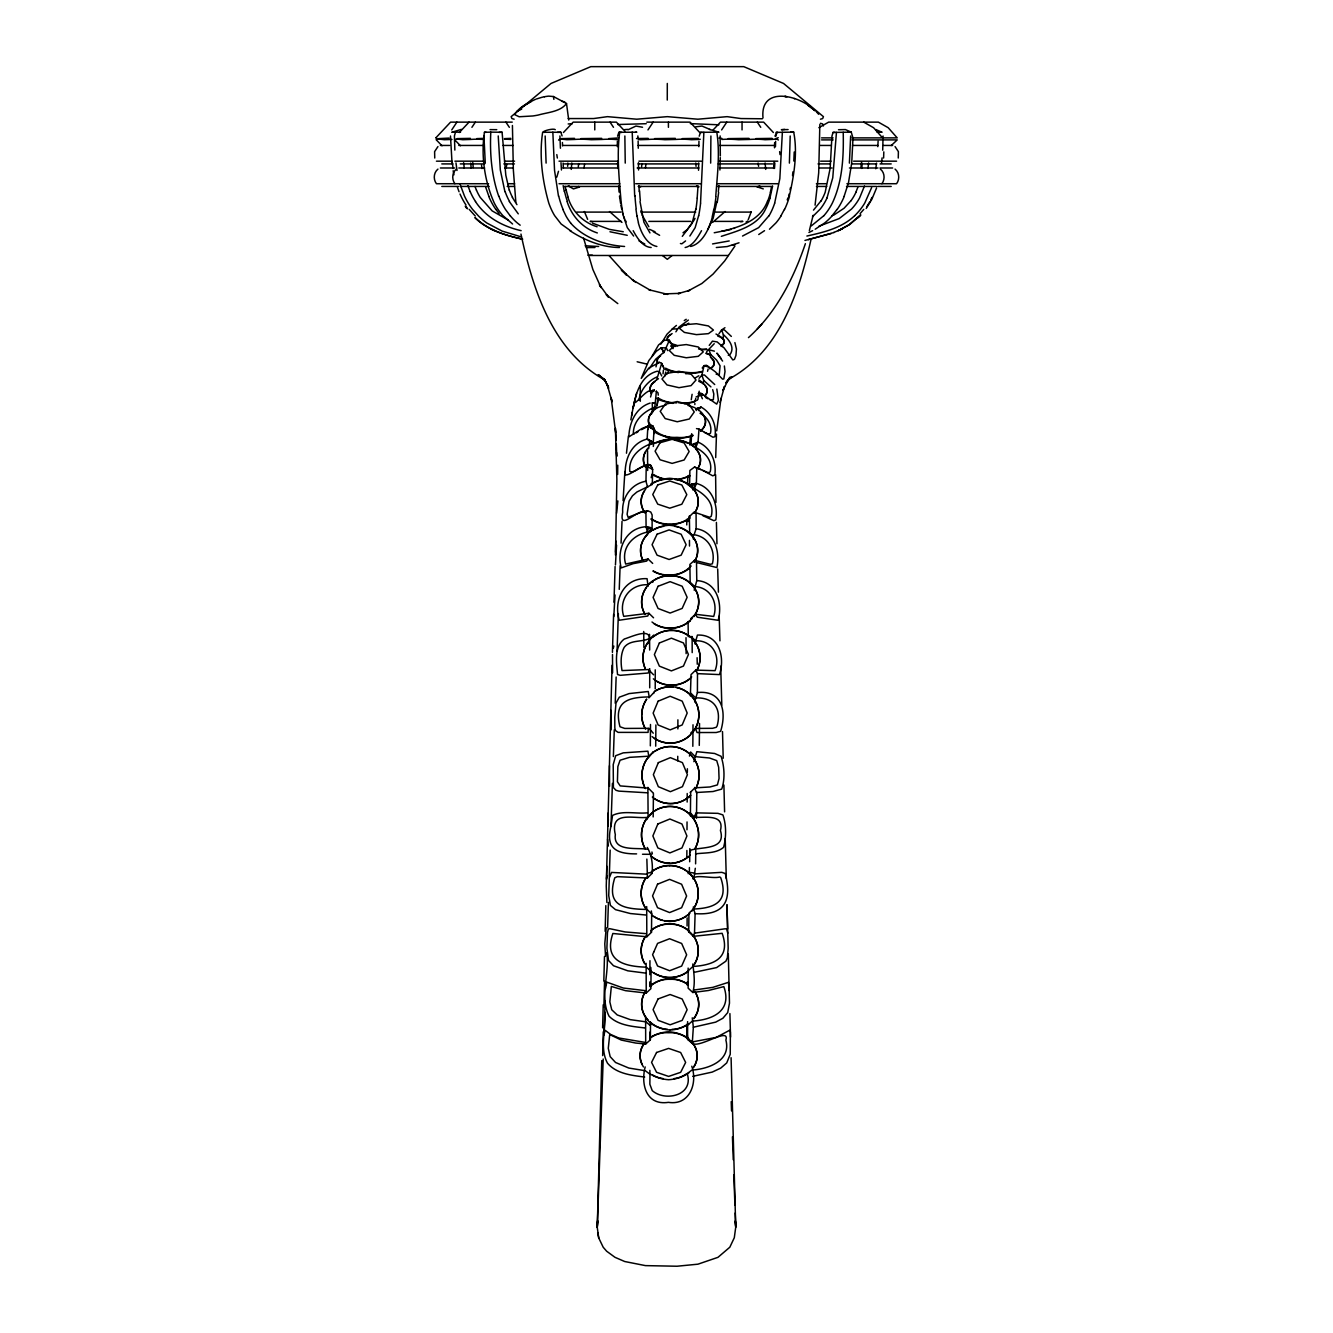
<?xml version="1.0" encoding="UTF-8"?>
<svg xmlns="http://www.w3.org/2000/svg" width="1333" height="1333" viewBox="0 0 1333 1333"><rect width="100%" height="100%" fill="white"/><g stroke="black" fill="none" stroke-linecap="round" stroke-linejoin="round"><path stroke-width="1.5" d="M689.228 516.771L694.01 512.122L709.673 517.287L711.255 516.254C715.238 500.458 701.425 492.077 689.544 485.879L689.877 470.482L694.526 467.067L707.356 472.332L709.439 472.632L710.306 471.382C713.038 459.069 703.008 450.921 693.26 446.105L693.26 444.106L698.042 442.139C710.939 447.471 716.604 461.701 714.855 474.865L712.772 475.848L702.674 470.282M696.492 428.609L699.009 429.076L698.042 442.139L695.476 444.139L695.609 447.771L690.977 444.672L691.694 433.692M667.266 100.058L667.3 83.446M690.377 695.893L691.044 674.631L695.693 670.116L715.055 670.666C720.87 655.753 712.222 640.157 695.543 640.756L690.894 636.391M695.693 670.116L697.492 673.632L697.409 692.527L694.66 702.008M652.104 530.367L652.137 514.971L650.787 512.055L647.505 510.706L642.623 511.739L628.11 517.304L627.11 514.271L629.093 501.175L632.459 495.793L636.941 491.977L652.304 484.462L652.637 469.416L650.821 465.584C641.69 462.868 630.692 476.214 625.227 474.815C624.494 459.802 631.142 442.823 647.288 439.057L649.788 441.423L648.671 448.588M647.671 487.411L645.972 481.213L646.238 466L652.637 469.416L650.871 465.467C643.556 462.551 635.025 474.131 629.776 471.415C628.376 457.419 639.59 447.405 651.854 443.489L651.87 441.39L647.288 439.057L653.737 442.806L653.303 446.455M686.728 1036.941L686.828 1024.311M624.86 135.999L625.244 163.109M686.678 1038.04L686.978 1029.909L687.595 1039.373L692.26 1043.422C699.692 1048.471 730.067 1026.46 725.885 1040.073C731.334 1060.785 708.323 1069.049 691.894 1070.082L687.228 1073.615C694.093 1095.576 665.2 1102.008 652.237 1090.627L649.854 1084.246L649.971 1074.231L645.305 1070.732L628.809 1068.05L615.546 1062.484L610.164 1056.636L608.281 1048.338L609.714 1034.541L621.295 1040.073L635.558 1043.023L645.689 1044.006L650.337 1039.89L650.487 1025.66L645.839 1021.828L630.226 1019.628L617.196 1014.93L611.747 1009.781L609.831 1001.866L611.347 986.437L625.56 990.686L646.238 993.035L646.138 963.309M646.238 993.035L650.887 988.686L651.071 971.34L646.422 967.191C624.044 966.408 603.416 961.176 612.863 933.483L646.822 936.782L646.688 906.59M646.855 859.085L647.455 877.98L617.329 876.664L614.763 877.814C606.182 905.557 622.811 909.073 647.022 909.456L651.687 913.838L651.487 932.267L646.822 936.782M646.788 819.562L648.121 817.279L647.871 787.336M645.189 1066.917C640.606 1084.612 646.288 1105.74 668.433 1102.341C689.628 1105.724 697.792 1083.429 691.777 1066.233M645.689 1044.006L645.622 1016.962M687.611 1021.645L687.595 1039.373L693.16 1041.773L716.271 1037.391L729.651 1030.259L730.367 1032.009L730.251 1054.236L726.718 1062.934L720.67 1068.15L712.239 1072.082L692.727 1076.348M688.145 968.091L688.145 988.17L692.793 992.485L708.406 990.502L723.836 986.62C732.384 1011.064 712.688 1019.828 692.41 1021.095L687.761 1024.977M688.328 970.624L692.977 966.458C713.638 965.209 731.017 958.227 722.153 933.317L693.393 936.333L688.728 931.817L688.928 913.172L693.577 908.773L693.36 906.873M692.26 1017.829L693.343 1027.226L692.26 1043.422M692.793 992.485C695.426 983.387 693.926 973.34 692.81 963.976M693.177 935.116L693.393 936.333L694.51 933.167L695.11 913.655L693.577 908.773M720.32 155.944L720.137 135.933M606.882 902.458L606.265 886.095L612.047 665.284M647.072 877.081L647.455 877.98L652.104 873.365C652.937 864.301 651.82 855.203 647.271 847.438M698.875 146.68L698.959 141.281M607.965 826.343L608.181 813.013M698.542 170.274L698.675 162.976M710.672 163.109L710.906 135.999M715.688 457.586L716.487 434.058M731.084 1057.702L735.733 1227.21L734.3 1237.74L729.817 1247.221L717.97 1257.336L697.942 1264.184L677.031 1266.233L645.439 1265.617L624.71 1261.518L614.996 1257.319L606.648 1251.22L603.199 1247.238L598.734 1237.957L597.267 1227.476L601.75 1060.585M720.287 157.644L719.92 169.991M615.513 552.212L616.879 479.38L615.413 428.326L616.129 440.073M597.617 1222.128L597.267 1227.11M602.616 1027.81L603.216 1004.799M603.832 980.988L604.482 956.461M616.612 513.255L617.862 500.925M605.149 931.317L605.832 905.624M606.532 879.497L606.882 866.3M615.446 555.061L615.813 540.931M545.164 135.999L546.097 163.109M687.528 484.562L687.811 476.248M774.49 147.813L774.64 142.681M612.43 652.354L613.597 614.463M615.096 566.492L613.98 602.183M775.456 146.68L775.623 141.281M606.765 952.778C609.814 973.24 599.283 997.101 609.131 1016.296C618.495 1025.577 632.825 1026.477 645.189 1027.993M607.598 927.835L608.431 902.358M694.526 467.067L696.792 467.966L696.376 483.429L694.176 489.394L692.61 489.794M604.799 1012.147C606.332 1028.826 599.134 1047.721 607.515 1063.217C616.529 1073.815 631.759 1075.398 644.689 1077.047M609.298 876.414L610.164 850.104M605.182 1000.666L603.949 1035.041L605.165 1030.309L610.581 1034.425L618.662 1037.957L645.039 1042.373M636.591 853.886C617.146 853.97 605.249 848.954 610.964 826.393L612.43 783.371M603.216 1059.002L597.267 1227.41M613.363 756.544L614.296 729.801M615.229 703.241L616.146 677.014M617.046 651.22L618.379 613.613M794.218 151.995L793.818 161.026M609.464 765.709L609.564 786.32M619.245 589.353L620.128 565.842M597.617 1222.078L597.667 1220.711L597.317 1226.027M610.931 710.289L611.047 729.901M612.497 654.453L612.597 672.782M621.061 543.148L622.028 521.303M671.615 347.13L671.732 344.447L669.416 340.232L664.55 340.182L658.552 344.964L652.237 355.928M687.161 984.987L687.378 981.871L687.745 983.787M693.827 818.162L696.043 812.863L717.954 813.347L722.919 814.913C726.335 824.877 726.368 837.157 723.586 847.338C715.971 853.786 704.874 852.57 695.509 853.87M483.929 135.999L485.279 163.109M724.369 365.992L725.019 371.557L723.819 378.905L722.636 379.205L715.321 371.807L706.44 365.259L704.057 365.625L701.874 375.14L699.109 378.322M789.303 196.234C793.985 175.506 797.767 152.962 793.702 132.134L782.371 132.284L779.838 178.605L774.673 203.083M696.226 410.564L696.326 408.648L701.258 407.182C711.522 412.963 716.854 425.26 714.938 436.724L712.938 437.224L699.009 429.076M698.492 410.547L698.575 408.698L701.258 407.182L695.793 409.031M877.814 146.663L878.097 141.231M882.713 150.212L883.063 135.999M450.487 135.999L452.037 163.109M698.009 186.037L697.176 197.967M623.061 500.675L624.894 471.482M773.64 168.425L774.023 161.543M649.854 984.854L650.137 981.721L650.621 985.604M789.386 163.109L790.202 135.999M723.186 338.432L723.402 334.75L721.586 329.967L724.952 327.701M617.762 465.234L617.646 474.448M774.506 168.458L774.856 162.976M567.641 166.308L567.841 163.059M654.32 433.558L654.57 430.059L652.837 425.943L650.671 424.994L642.039 428.46L628.843 436.907C629.193 422.878 635.758 407.631 650.154 403.066M763.009 118.02C759.777 84.929 800.2 95.709 813.83 109.823L810.814 106.94M610.964 826.393L612.547 815.429C622.828 810.297 635.958 813.996 647.338 812.847M605.515 988.553L606.798 982.121L623.261 988.02L645.572 990.669M571.79 163.009L571.257 169.408M641.606 166.825L641.873 163.592M716.704 430.859L721.003 398.3M694.843 404.566L694.876 403.466M689.661 444.922L690.344 437.741M849.388 163.109L850.654 135.999M718.937 185.62L718.32 191.652M860.951 167.558L861.418 162.559M544.497 96.742L545.497 96.559A16.796 4.516 -16.9 0 1 548.713 96.143L553.428 96.526L566.508 103.507C560.46 111.822 547.53 112.339 538.049 115.088A24.461 5.115 -12.5 0 1 532.833 115.971L519.154 116.754L514.571 114.588C518.687 107.473 527.751 102.974 535.333 99.408M633.941 434.158L633.342 433.558C633.242 420.578 643.772 411.614 654.836 407.115L656.403 391.052M663.034 373.857L663.384 370.174M861.735 168.425L862.251 163.259M881.53 163.109L882.079 157.911M626.46 453.22L628.426 435.974M598.734 1237.957L597.651 1232.725M692.777 878.797C695.126 873.915 713.205 879.097 719.737 876.981L720.736 877.714C728.768 901.275 715.554 908.073 694.126 909.006M700.541 203.083L703.874 132.284L718.687 132.167L709.473 129.384M695.309 868.283L693.993 877.714L689.344 873.065L689.394 867.533M608.015 822.844L608.381 819.578M715.754 196.234C717.321 175.023 720.12 153.128 716.787 132.134M689.544 485.879L696.376 483.429L694.143 484.029L694.176 489.394L689.544 485.879L691.977 483.929L696.376 483.429C712.538 487.561 718.104 505.024 715.838 519.92L713.905 520.686L702.874 515.704M792.518 175.573L792.935 171.84M606.548 878.497L606.882 875.614M688.211 873.698L688.511 872.099L689.344 873.065M867.966 168.458L868.616 162.976M578.289 166.825L578.705 163.592M645.455 167.741L645.872 164.459M657.952 397.667L656.969 405.915L658.169 399.8M651.287 393.852L651.687 390.869L654.153 390.102M656.702 379.705L661.635 363.559L663.667 367.558L661.635 363.559M647.471 533.817L648.305 527.651L646.088 526.718C625.344 527.968 616.513 549.696 621.178 567.908L633.242 563.642L646.705 561.076L648.038 558.994L652.687 563.409M875.764 168.774L876.547 163.126M654.17 432.992L654.57 430.092L652.837 425.943L648.088 426.193L654.57 430.092L648.088 426.193M509.223 190.152L505.807 175.19L502.091 132.267L490.794 132.134C489.711 153.562 491.594 175.839 498.725 196.234M703.174 384.087L703.724 380.438L701.874 375.14L704.457 374.99L714.721 384.537M616.562 545.114L615.446 564.909M649.188 427.36L649.788 423.394M844.156 196.234L848.471 182.804L851.72 162.943L852.987 138.082L851.254 132.134L836.457 132.384L832.758 177.789L826.977 197.967M883.612 158.027L883.812 151.862M898.259 158.027L898.392 151.629L895.06 146.58M648.038 558.994L625.677 564.076C620.428 546.963 634.191 533.6 650.187 531.584L650.371 527.601L646.088 526.718L645.922 512.089L647.505 510.706M815.08 205.182L818.695 172.873L819.845 124.402M694.21 590.236L696.776 580.605L696.509 562.509L694.526 560.293L689.877 564.459L690.161 582.404L694.81 586.52C710.256 587.503 718.404 602.316 713.688 616.446L695.359 614.28L690.711 618.679M695.843 209.031L692.027 223.411L682.296 236.341M691.394 434.825L690.694 437.891M652.72 582.404L652.97 580.838L648.338 584.754C630.376 583.671 618.262 599.55 623.727 616.363L648.904 613.247L653.553 617.796M654.836 407.115L656.602 407.898L652.537 409.298L651.454 414.196M693.876 761.66L696.842 751.679L714.621 753.478L721.086 756.294C724.386 766.442 725.219 778.972 721.736 789.103L713.038 791.519L696.309 792.518L694.61 787.436M648.071 586.287L647.072 578.689C623.661 577.456 613.363 600.117 619.212 620.228L647.788 616.029L648.904 613.247M716.937 201.55L713.188 218.179L707.69 229.743M772.607 186.037L769.957 197.967M693.876 512.905L696.093 513.672L696.143 528.701L694.11 534.716L692.494 535.016L689.661 532.7L689.361 515.954M583.987 167.741L584.57 164.459M631.609 415.829C634.725 399.084 637.857 376.439 657.202 371.207L659.718 372.04L661.701 375.973M714.221 343.714L706.94 351.279L706.173 353.562L711.505 355.311L716.554 360.043L720.087 365.809L719.253 374.723L716.154 374.206M630.842 419.862L632.275 412.197M634.458 401.733C633.991 406.932 646.438 388.403 651.687 390.869M651.804 475.098L651.204 477.681M771.54 186.787L770.357 192.252M506.157 167.741L506.823 164.459M694.91 643.922L697.426 635.075C719.32 634.108 725.219 657.202 719.487 674.598L697.492 673.632M713.788 209.398L712.372 216.063M615.013 594.951L613.813 616.546M689.444 756.061L690.611 751.979L695.259 756.661L709.489 757.994L716.737 760.626L718.67 767.275L719.054 778.489L717.404 784.92L710.006 786.97L694.86 787.87L690.194 792.452M648.238 643.439C654.67 625.544 632.075 636.707 624.311 639.007C613.763 646.838 616.596 663.151 617.529 674.498L620.212 675.331L648.271 672.998L649.254 669.516L622.028 670.582C620.661 663.184 620.511 654.27 624.161 647.421C631.475 637.774 646.538 644.106 653.737 635.091L653.47 636.374M698.625 215.679L695.159 227.643L689.861 236.041M689.161 475.231L688.694 476.981L688.461 475.631M813.13 215.329L809.364 230.559M688.728 519.503L687.928 521.586L687.661 520.087M664.817 375.956L665.717 372.057M722.086 346.647L722.536 344.73M720.053 402.466L724.486 386.437L722.953 390.469L728.351 379.588L725.769 382.938L731.7 376.789L728.734 379.205C780.005 351.462 799.084 292.244 811.13 238.924M790.036 189.653L790.502 187.636M636.524 393.385L633.075 408.115L633.875 404.715M655.986 366.858L656.869 363.109L659.385 362.326L661.735 363.243M694.243 561.476L694.526 560.293L710.372 564.292L712.372 563.792C715.871 550.512 708.256 536.699 694.11 534.716M647.838 429.693L648.621 426.493M695.06 401.216L695.776 398.317M707.556 371.29L708.106 369.041M775.873 136.183L776.839 132.384L782.371 132.284M613.297 648.155L613.846 646.088M653.67 391.569L654.253 389.919M653.603 693.46L653.853 692.543L648.954 697.842M460.551 132.15L455.503 132.134L454.42 135.916L454.853 150.096M556.811 177.122L558.494 171.291M834.941 132.367L833.042 132.417L831.959 136.099L830.142 168.425L825.194 192.252A46.838 37.241 -88.2 0 1 820.945 201.116M774.94 136.099L776.839 132.384M635.708 132.267L636.841 132.2L619.695 132.284C616.579 155.528 619.245 179.638 621.228 203.083M672.982 348.663L674.031 345.314M864.467 186.037L859.585 197.967A52.52 51.054 -88.8 0 1 851.537 209.048L839.19 218.579L818.895 226.227M699.208 136.183L700.442 132.384L703.874 132.284M871.632 187.586L864.75 203.083A60.518 59.235 -89.9 0 1 854.686 215.696M617.562 136.183L618.862 132.384L621.761 132.4M710.456 223.028C707.24 232.492 700.675 244.056 690.644 246.472M805.382 243.672C793.618 278.514 776.139 312.738 748.446 337.616M876.614 187.87L871.799 199.4L866.233 208.431M858.019 186.787L855.886 192.252M647.971 758.127L653.42 751.645L652.887 752.845M751.212 211.847L748.18 219.812M490.794 132.134L484.446 132.284C480.88 155.528 484.529 181.321 494.293 203.083A60.518 50.671 -90 0 0 502.924 215.663L512.588 223.994M652.537 409.298L652.22 403.416M669.416 340.232L663.884 352.579L661.318 347.796L666.283 347.88L667.75 350.646M687.761 929.201L688.728 931.817M695.609 447.771L698.042 442.139M689.544 853.27L690.927 850.087C702.424 846.622 726.302 849.971 720.437 830.526C724.785 813.597 704.49 817.912 694.643 817.312L689.994 812.63L689.161 813.513M767.525 201.033C759.777 222.578 734.466 228.993 714.221 232.758M442.006 145.764L436.141 139.715A34.541 4.049 16.5 0 1 444.256 139.715L451.97 139.448M460.468 145.764L454.603 139.715A34.541 4.049 16.5 0 1 462.701 139.715L470.416 139.448A34.541 9.764 7 0 1 483.679 139.448M675.881 331.834L678.964 327.102L688.378 320.07M606.232 927.801L604.782 943.881L605.549 956.311M670.882 346.247L671.732 344.447M694.61 219.245L695.01 218.379M667.15 373.923L668.3 371.524M870.882 199.75L872.015 197.434M701.525 230.676C697.809 237.291 692.76 246.022 685.145 247.521M653.587 674.798L648.954 670.116M690.044 620.528L689.194 621.261M784.404 209.398L780.821 216.063M649.154 368.758L655.719 359.16L663.617 352.462M660.901 344.081L667 334.2L672.382 329.068L677.197 328.851M659.368 362.376L648.738 368.125L641.223 378.405L648.871 360.51L656.319 351.262L661.318 347.796M650.671 424.994L641.556 429.659M650.871 465.467L648.821 464.517L647.988 465.35M881.913 183.721C885.195 179.355 884.762 172.59 880.413 169.108M604.532 981.271L603.899 1006.782M869.666 202.049L866.917 206.582M694.16 220.078L687.228 229.626L683.029 232.758M769.041 215.679L758.627 227.643L742.531 236.041M734.933 246.055L724.652 260.985L713.038 274.115L701.841 283.512L687.945 291.027L689.728 290.294L677.997 293.66L679.997 293.327L663.634 293.927L667.7 294.376L648.954 289.761L650.721 290.477L632.409 279.897L635.891 282.446M553.878 99.358L553.428 96.526M451.737 129.918L456.902 122.136M471.915 127.318L475.364 122.136M647.971 129.918L653.137 122.136M721.62 129.918L726.785 122.136M718.904 333.883L721.586 329.967L724.302 329.851L731.35 336.416M820.861 201.033L813.497 210.114M728.351 379.588L727.718 380.538L730.034 377.189L726.685 382.004M837.057 209.398L831.859 216.063M709.239 345.38L712.455 341.165L717.187 341.948L724.052 347.83L732.833 359.927L734.466 359.343L735.949 355.428L736.433 349.063L734.9 342.598M702.208 368.025L704.057 365.625M850.687 201.033L844.056 208.248L833.442 215.313M685.579 240.94L681.846 243.806L680.43 243.522M860.102 213.63L863.767 209.398M757.127 329.184L761.993 323.852M435.974 137.699L436.641 138.365L435.974 137.699L450.587 122.136L512.222 122.136M459.302 132.517L469.033 122.136M563.442 132.517L573.173 122.136L616.363 122.136L624.894 131.217M713.155 129.918L720.453 122.136L763.642 122.136L773.373 132.517M437.94 146.58L434.608 151.629L434.741 158.027M437.94 169.108C433.575 172.59 433.158 179.372 436.424 183.721L488.578 183.721M456.386 169.108C452.037 172.59 451.62 179.372 454.886 183.721M823.844 215.679L811.347 225.877M650.187 531.584L652.237 529.418L650.371 527.601L648.305 527.651M838.757 230.559L849.554 224.627L860.835 214.946M858.085 217.746L860.485 215.313M860.052 215.313L849.171 224.627L838.14 230.676M778.255 137.699L775.489 138.615M690.777 733.017L695.426 728.435L712.555 728.318L716.254 727.285L717.171 725.785C721.869 708.173 713.405 697.242 695.659 697.925L691.011 693.343M558.577 140.098L559.243 139.448A34.541 4.049 16.5 0 1 566.842 139.715L574.573 139.448A34.541 9.764 7 0 1 591.302 139.715L601.733 139.448A34.541 9.764 -7 0 1 617.812 139.715M891.244 145.547L897.209 139.898L883.612 139.898M854.686 215.679C841.806 228.043 823.727 232.292 806.882 236.041M603.249 1031.825L602.666 1055.619M712.605 222.411L725.085 211.547M769.474 229.226L775.839 223.028A66.117 37.091 -88.1 0 0 780.871 216.179M671.965 329.218L676.448 325.435M812.464 216.796L820.262 209.031A52.52 42.439 -89.5 0 0 827.027 197.984M671.982 255.619L667.3 259.318L662.601 255.619M688.761 323.186L685.645 325.319M764.542 230.676L758.727 234.525M522.219 106.94L531.4 101.408M636.374 432.842L638.09 431.659M628.06 129.751L635.958 126.068L642.539 127.252M684.262 320.553L686.228 319.287M763.292 188.903L757.227 186.887L759.793 185.904M695.243 377.955L698.792 375.756M639.19 400.333C639.024 392.019 648.005 380.355 657.086 376.956M516.804 111.522L521.703 109.056M746.08 222.028L747.63 221.111M815.196 229.226L824.577 223.028A66.117 55.203 -87.2 0 0 831.892 216.113M646.238 466L648.821 464.517M818.845 127.701L828.626 122.136L878.38 122.136L888.211 127.718L897.209 137.882L883.612 137.882M649.104 445.122L653.737 442.806L649.788 441.423M808.914 232.475L812.63 230.676M842.489 228.759L833.775 232.475M653.27 733.183L648.954 728.318L624.744 728.435L619.995 726.768C613.247 701.341 628.226 697.159 649.204 696.942L648.271 691.494L629.076 693.593L619.328 697.192L616.013 703.008L614.763 717.254L614.83 728.135L615.479 730.601L618.129 732.384L648.071 732.4L648.305 728.501M453.97 132.284L452.07 132.184L461.385 129.384M733.783 228.51L734.633 228.126M652.254 812.88L648.121 817.279C634.058 819.328 609.531 809.764 615.329 834.641C612.863 852.187 637.107 847.321 647.671 849.271M697.226 185.904L696.393 186.237L698.759 187.12M728.285 355.328L729.901 354.678C735.333 347.53 728.884 339.415 723.402 334.75M729.218 240.94L712.555 243.922M834.108 232.475L808.398 239.657M739.032 242.789L727.185 246.555L716.321 247.521M536.283 99.042L541.681 97.376A13.213 3.566 -16.9 0 1 544.481 96.742M651.854 443.489L653.737 442.806M652.087 408.848L656.719 407.232M831.225 233.525L804.949 240.423M696.126 396.867L703.008 394.601L716.721 404.132L718.387 400.333L716.837 389.053M640.223 187.037L641.023 186.437M645.972 481.213C631.242 483.779 621.595 497.526 622.694 512.289C618.345 532.75 637.624 507.856 645.922 512.089M820.445 119.204L822.678 118.554L823.427 116.654L783.554 83.462L743.764 66.65L590.819 66.65L551.029 83.462L511.156 116.654L511.905 118.554L514.138 119.204M695.809 126.818L701.991 126.035L710.139 129.534M728.568 230.042L731.317 229.343M731.934 245.372L734.916 244.639M721.336 236.341C737.582 230.926 757.644 226.077 765.592 209.031A52.52 27.36 -89.7 0 0 770.024 198.034M726.868 230.359L721.686 231.276M698.442 393.785L703.008 394.601L700.675 393.052L698.342 393.452L703.008 394.601L700.925 395.268L702.391 398.75M651.154 247.521C642.623 246.988 637.007 237.707 633.175 230.676M490.044 129.618L496.759 129.668M656.886 246.472C646.722 244.506 640.956 232.375 638.39 223.028M647.605 873.032L652.087 872.382M617.762 124.519L646.222 123.702M740.615 221.695L742.881 221.395L714.471 221.395M693.343 1027.226L715.704 1022.128L722.903 1018.245L727.718 1012.58L729.484 1003.132L728.301 953.945M618.579 137.916L608.631 138.615M587.836 255.203L592.385 255.203M502.091 132.267L499.042 132.4M694.01 972.357L716.621 967.591L725.902 961.176L727.401 957.711L728.168 948.346L726.985 904.674L727.635 928.968M875.964 129.568L881.796 132.15L877.164 132.284M784.687 129.384L781.355 129.718L788.086 129.568M636.524 138.549L648.188 138.365M838.49 129.718L845.422 129.568L851.254 132.134L847.838 132.167M693.793 990.069L712.822 987.37L728.418 982.338L729.334 990.786M627.693 129.384L624.644 129.618M619.478 247.521C601.949 247.355 584.471 240.223 569.891 230.676M694.51 933.167L725.235 928.768L726.702 929.034L727.768 933.2M510.856 138.365L504.491 138.615M568.175 123.952L572.274 123.719M762.309 118.77L740.965 118.554L727.118 116.654L697.842 119.204L667.3 116.654L636.741 119.204L607.465 116.654L593.618 118.554L568.175 118.554M483.696 138.365L476.781 138.615M619.695 132.284L618.862 132.384M624.577 246.472C605.049 245.289 583.854 238.024 570.591 223.028M594.985 247.521L586.353 247.588M690.261 123.619L718.887 124.802M717.654 132.2L718.687 132.167M793.702 132.134L790.669 132.2M695.243 873.865L721.803 872.349L725.285 873.548C732.2 901.225 724.519 915.654 695.11 913.655M438.724 138.615L449.138 138.082M457.186 138.615L470.416 138.365M561.326 138.615L574.556 138.365M452.07 132.184L455.503 132.134M598.667 246.472L585.137 245.789M557.427 132.367L560.86 132.267L562.093 135.916M580.921 138.615L601.716 138.365M654.553 138.615L675.348 138.365M682.263 138.615L698.442 138.365M728.185 138.615L748.996 138.365M755.894 138.615L772.074 138.365M776.023 132.417L777.739 132.4M833.042 132.417L836.457 132.384M560.86 132.267L542.648 132.284C539.065 155.428 542.314 180.388 548.796 203.083A60.518 34.158 -90 0 0 554.628 215.629L561.126 223.994L571.24 231.209M646.822 122.136L690.011 122.136L699.742 132.517M821.545 137.882L833.108 137.882M851.987 137.882L882.563 137.882L873.582 127.718L863.734 122.136M821.545 139.898L833.108 139.898M851.987 139.898L882.563 139.898M440.373 145.447L449.571 145.447M458.819 145.447L482.629 145.447M502.958 145.447L513.238 145.447M562.959 145.447L617.396 145.447M638.024 145.447L698.892 145.447M719.67 145.447L773.856 145.447M819.828 145.447L831.325 145.447M852.52 145.447L877.997 145.447M883.429 145.447L892.627 145.447M436.424 161.176L451.937 161.176M454.886 161.176L483.562 161.176M504.474 161.176L514.588 161.176M559.027 161.176L618.045 161.176M638.94 161.176L701.291 161.176M719.054 161.176L777.789 161.176M820.628 161.176L831.059 161.176M853.603 161.176L896.576 161.176M441.806 163.909L452.937 163.909M460.252 163.909L484.629 163.909M503.807 163.909L514.438 163.909M564.409 163.909L618.129 163.909M638.04 163.909L698.792 163.909M718.237 163.909L772.424 163.909M818.045 163.909L829.376 163.909M852.487 163.909L876.547 163.909M880.063 163.909L891.194 163.909M440.373 167.991L454.67 167.991M458.819 167.991L484.629 167.991M504.79 167.991L513.238 167.991M562.959 167.991L617.396 167.991M637.174 167.991L698.892 167.991M719.437 167.991L773.856 167.991M819.645 167.991L832.025 167.991M849.438 167.991L877.997 167.991M879.947 167.991L892.627 167.991M507.773 183.721L514.588 183.721M559.027 183.721L619.778 183.721M635.674 183.721L701.291 183.721M717.304 183.721L777.789 183.721M816.396 183.721L826.227 183.721M846.922 183.721L896.576 183.721C899.842 179.372 899.425 172.59 895.06 169.108M441.806 186.437L458.585 186.437M460.252 186.437L489.194 186.437M507.19 186.437L514.438 186.437M564.409 186.437L619.978 186.437M638.207 186.437L698.792 186.437M717.004 186.437L772.424 186.437M816.462 186.437L826.743 186.437M846.505 186.437L876.547 186.437M877.764 186.437L891.194 186.437M576.772 212.097L621.161 212.097M641.406 212.097L695.709 212.097M715.788 212.097L751.046 212.097M621.278 221.395L590.119 221.395L592.385 221.695M648.821 221.395L690.861 221.395M590.119 255.486L728.285 255.486M880.68 132.134L881.796 132.15M700.442 132.384L702.341 132.417M647.538 792.802L618.862 791.119L616.013 790.302L613.397 787.57L613.213 764.592L615.679 755.711L623.227 752.862L647.921 751.195L648.771 756.194L629.543 757.344L620.062 760.227L617.846 766.658L617.412 781.755L620.195 785.903L648.338 788.136L653.003 792.835M695.476 444.139L690.977 444.672L693.26 446.105M544.531 132.384C539.282 132.067 553.028 127.768 555.294 129.668M696.326 408.648L698.575 408.698M646.705 874.165L611.53 872.432L609.314 877.88L608.731 895.609L610.431 905.424L615.513 909.656L630.342 913.538L646.305 915.055M484.446 132.284L486.145 132.334M694.143 484.029L691.977 483.929L691.877 487.861M642.506 854.253L650.771 854.32L652.32 853.836L651.92 852.004M646.138 933.667L625.144 931.95L609.581 928.651L608.281 929.168L607.465 932.6L606.898 948.213L608.531 960.476L613.497 965.742L627.793 970.824L645.739 973.123M759.577 187.22L757.227 186.887M719.004 138.082L721.836 138.365M627.243 235.308L609.964 231.759M697.409 692.527C722.103 690.044 726.852 711.255 720.636 731.334L716.221 732.517L697.059 732.533L695.426 728.435M689.411 872.382L694.676 873.082M561.926 101.308L564.709 101.841M623.261 231.742L609.298 229.343L592.668 223.228M785.937 96.593L784.754 96.409L787.07 96.759M696.509 562.509L716.887 567.558C720.187 551.595 714.771 531.434 696.143 528.701M646.672 364.026L637.157 361.776M644.805 244.022L639.04 240.94M522.719 239.19C505.79 235.424 488.045 230.242 475.331 217.746M522.369 239.19C505.424 235.408 487.678 230.209 474.915 217.746M521.153 230.659C503.174 226.66 485.679 217.329 475.481 201.55M521.47 236.957L502.091 231.076L486.895 223.028A66.117 64.734 -82.3 0 1 478.547 216.046L472.565 209.398A68.266 66.6 -87.2 0 1 464.55 196.218L460.085 184.304M696.776 580.605C717.054 581.671 722.753 603.616 718.17 620.295L697.259 617.179L695.359 614.28M820.445 123.286L822.678 123.952L823.427 125.935M794.118 98.525L794.735 98.709M710.056 399.9L713.355 399.733L713.822 394.018L712.705 389.669M659.618 235.308L653.337 231.759M706.24 353.245L710.839 354.811L708.939 349.779L714.405 351.162M578.505 186.437L579.488 187.037L573.423 188.903L568.275 185.904L569.124 186.237M655.02 231.742L649.571 229.343M696.792 467.966L700.741 469.449M663.317 435.824L669.866 438.307M508.373 220.145L492.144 210.881L480.23 197.417A51.054 50.237 -78.7 0 1 476.464 190.136M597.117 226.76C583.171 222.544 572.09 211.38 567.991 197.417M597.334 232.942C582.688 228.243 571.624 216.063 567.092 201.55M704.457 432.392L708.739 434.125L710.456 433.275C712.489 424.927 707.273 416.996 700.025 413.247M490.511 228.759L494.243 230.559M705.424 397.384L707.873 398.784M617.812 303.607L606.265 294.676L608.381 297.026L599.433 284.712L601.033 287.578L592.868 269.466L583.587 238.174M816.446 111.872L818.645 114.271M807.765 105.19L812.097 108.54M633.725 280.863L621.328 269.999L626.427 274.881L625.36 273.848M520.17 225.194L517.387 223.028A66.117 54.72 -87.2 0 1 510.439 216.013M605.065 380.138L598.35 374.69L605.065 380.138C552.145 350.979 532.9 289.461 520.953 234.075M656.219 391.402L658.002 392.835L658.285 395.151M703.724 380.438L710.922 386.903M609.498 211.547L621.978 222.411M811.964 108.04L815.179 110.972M626.427 274.881L609.214 255.769M602.133 377.739L606.132 382.554L604.166 378.789L608.481 387.137M475.281 216.063L469.233 209.398M633.642 236.041L627.31 227.643L623.327 215.679A60.518 12.43 -90 0 1 621.278 202.916M518.27 213.847L509.323 201.55M648.854 226.76L641.956 214.83M510.389 216.063L505.424 209.398A68.266 55.769 -88.9 0 1 498.859 196.168M721.336 358.827L716.904 353.128L722.603 361.076M649.954 232.942L643.922 222.244L640.007 201.55M495.943 209.398L499.092 213.63M465.217 206.198L466.767 208.431M516.937 204.649L512.372 197.417M466.083 206.582L467.616 208.814M757.311 122.136L760.76 127.318M610.047 122.136L613.497 127.318M505.907 122.136L509.339 127.318M625.327 220.278L626.177 221.895M604.166 378.789L608.614 388.353L607.115 384.321L612.064 401.733L611.114 397.567L615.646 432.359M661.468 347.646L663.884 352.579M562.809 209.398L566.025 216.063A66.117 36.358 -88.1 0 0 570.624 222.928M460.002 194.001L461.035 196.234A68.283 67.283 86.3 0 0 466.033 205.082M778.255 140.098L778.089 139.715A34.541 4.049 -16.5 0 0 772.09 139.432L765.075 139.715A34.541 9.764 -7 0 0 748.996 139.448L738.582 139.715A34.541 9.764 7 0 0 721.836 139.448M651.72 872.432L652.104 873.365M584.354 211.514L587.636 219.345M470.132 191.652L467.916 185.62M476.414 190.152L475.015 186.47M623.844 216.796L624.544 218.579M488.844 196.234L485.729 187.287M459.069 191.769L457.436 187.287M504.907 191.652L500.325 169.991L498.225 135.933M622.628 213.03L623.211 214.946M640.84 210.881L641.356 212.897M558.494 196.234L554.545 170.457L552.845 132.134M692.494 535.016L693.493 539.298M565.958 190.152L565.242 186.47M564.292 191.652L563.159 185.62M453.153 170.741L453.97 174.79M632.209 132.134L634.691 196.234M608.281 846.055L607.581 839.307M651.187 930.484L651.487 932.267M636.957 216.063L635.974 209.398M556.811 154.595L557.344 158.027M758.094 163.059L758.594 166.308M452.32 162.943L453.12 168.575M455.969 162.943L457.019 170.457M566.508 103.507L568.724 120.053M779.622 151.629L780.022 154.595M481.513 164.809L481.963 168.575M463.617 162.709L464.284 168.158M619.495 196.018L619.728 197.967M651.337 910.939L651.687 913.838M843.222 132.284C843.722 156.061 842.656 181.205 832.342 203.083A60.518 49.971 -90 0 1 823.861 215.713M470.682 163.076L471.216 168.208M765.109 163.009L765.709 169.408M515.838 202.166L513.355 170.007L512.422 125.485M695.743 163.059L696.043 166.308M472.782 162.559L473.232 167.558M619.079 192.085L618.595 186.037M710.356 354.961L710.556 357.511M637.841 135.933L638.007 138.082M735.716 1226.71L735.366 1221.878M735.733 1227.276L735.316 1220.878L735.366 1221.944M650.804 967.408L651.071 971.34M559.927 135.933L560.427 148.23M649.904 1032.092L650.337 1039.89M560.993 162.709L561.443 169.991M639.223 191.652L638.957 185.62M563.109 163.076L563.359 168.208M650.337 1022.378L650.487 1025.66M735.199 1212.997L735.699 1226.193M732.45 1136.799L733.267 1159.743M733.817 1174.89L734.933 1205.365M616.596 452.504L616.729 456.353L616.313 444.156M731.217 1101.641L731.534 1110.906M717.687 568.974L718.42 592.135M719.17 616.129L719.953 640.856M562.426 142.498L562.526 145.93M720.703 666.217L721.803 705.174M725.219 838.39L726.302 878.564M649.854 1070.349L649.971 1074.231M617.612 162.976L617.779 168.458M730.551 1037.074L729.901 1013.597M722.503 731.584L723.202 758.244M723.902 785.037L724.602 811.864M716.404 522.386L716.954 543.781M638.124 141.031L638.274 148.23M715.954 502.458L715.604 474.698M688.078 621.645L688.295 636.691M638.457 162.709L638.557 169.991M617.362 141.281L617.379 146.68M742.048 122.136L742.048 129.918M668.416 122.136L668.416 127.318M594.768 122.136L594.768 129.918M638.374 139.448A34.541 4.049 16.5 0 1 640.473 139.715L648.205 139.448A34.541 9.764 7 0 1 664.95 139.715L675.364 139.448A34.541 9.764 -7 0 1 691.444 139.715L698.442 139.448A34.541 4.049 -16.5 0 1 700.292 139.265M504.491 139.215A34.541 9.764 -7 0 1 510.839 139.448M706.707 349.063A27.526 15.196 11.1 0 1 698.542 348.963M706.673 349.463A27.593 1.916 -3 0 1 701.225 349.863M677.681 345.83A27.526 15.296 -3.9 0 1 675.664 344.88A27.526 11.38 -13.3 0 1 669.449 342.214M667.816 340.215A27.526 11.38 -13.3 0 1 667.316 337.999A27.526 5.749 -12.3 0 1 672.149 333.583M675.564 346.463A27.593 5.632 18.1 0 1 672.099 344.497M667.783 340.931A27.593 5.632 18.1 0 1 667.216 339.582M667.233 339.582A27.593 11.097 19.4 0 1 670.666 334.866M715.988 334.033A27.526 5.499 18.6 0 1 724.336 340.915A27.526 11.131 20 0 1 722.136 344.914M717.754 336.099A27.593 11.347 -12.7 0 1 724.269 342.498A27.593 5.865 -11.8 0 1 720.903 346.113M701.691 371.44A27.526 16.796 11 0 1 685.779 372.24A27.526 16.896 -4.7 0 1 665.6 368.158M701.641 372.124A27.593 3.899 -3.6 0 1 685.695 373.773M678.414 372.59A27.593 3.782 8.6 0 1 665.55 369.691A27.593 7.498 17.9 0 1 663.701 368.591M657.752 362.559A27.526 13.097 -14.3 0 1 657.252 359.977A27.526 7.615 -13.1 0 1 659.368 356.428M657.719 363.243A27.593 7.498 17.9 0 1 657.169 361.526A27.593 12.813 19.5 0 1 660.601 355.894M710.872 357.511A27.526 7.348 18.4 0 1 714.305 362.343M714.305 362.343A27.526 12.847 20.1 0 1 709.423 368.758M712.072 358.994A27.593 13.063 -13.7 0 1 714.221 363.892A27.593 7.731 -12.6 0 1 710.839 368.458M697.492 400.05A27.526 18.945 11.1 0 1 678.647 402.749M676.814 402.833A27.526 19.045 -6 0 1 658.469 398.134M694.526 401.933A27.593 6.682 -4.3 0 1 684.079 403.716M673.132 403.399A27.593 6.598 8.1 0 1 658.402 399.6A27.593 10.114 17.8 0 1 656.569 398.334M650.621 391.236A27.526 15.413 -16 0 1 650.121 388.17A27.526 10.197 -14.3 0 1 658.469 378.722M651.27 393.118A27.593 10.114 17.8 0 1 650.054 389.636A27.593 15.18 19.9 0 1 654.936 381.721M698.842 379.905A27.526 9.964 18.3 0 1 707.19 389.853A27.526 15.18 20.6 0 1 704.99 395.601M698.775 381.371A27.593 15.396 -15.4 0 1 702.291 383.121M704.974 385.454A27.593 15.396 -15.4 0 1 707.14 391.319A27.593 10.331 -13.7 0 1 704.974 395.968M692.927 435.125A27.526 21.411 11.9 0 1 676.981 437.341A27.526 21.495 -7.9 0 1 656.802 431.992A27.526 18.179 -18.6 0 1 653.287 429.793M692.91 435.724A27.593 10.197 -5.1 0 1 676.947 438.69A27.593 10.114 7.8 0 1 656.769 433.342A27.593 13.347 18.3 0 1 654.936 431.892M648.954 423.494A27.526 18.179 -18.6 0 1 648.438 419.845A27.526 13.38 -15.9 0 1 656.802 408.015A27.526 9.931 -5.3 0 1 666.05 405.015M649.621 425.644A27.593 13.347 18.3 0 1 648.405 421.195A27.593 17.979 21.3 0 1 653.27 411.447M697.176 408.748A27.526 13.18 18.8 0 1 705.54 420.895A27.526 17.979 21.9 0 1 700.658 430.659M687.895 405.432A27.526 9.848 8 0 1 695.126 407.848M700.641 412.33A27.593 18.179 -17.9 0 1 705.507 422.244A27.593 13.53 -15.4 0 1 700.641 431.259M671.965 479.23A27.526 23.777 -10.9 0 1 653.787 474.631M687.895 476.281A27.526 23.727 13.8 0 1 674.681 479.363M690.111 475.781A27.593 13.863 -6.1 0 1 677.431 479.763M664.617 479.28A27.593 13.797 7.8 0 1 651.754 474.315M645.572 466.967A27.526 20.845 -22.3 0 1 643.406 458.769A27.526 16.629 -18.1 0 1 648.271 447.871M645.572 467.25A27.593 16.646 19.5 0 1 643.389 459.952A27.593 20.745 23.8 0 1 645.572 451.804M646.805 450.004A27.593 20.745 23.8 0 1 648.255 448.405M653.103 443.822A27.526 13.613 -6.3 0 1 671.965 438.857A27.526 13.547 8 0 1 692.144 444.955A27.526 16.496 20 0 1 700.508 459.318A27.526 20.695 24.6 0 1 698.325 467.466M656.003 442.989A27.593 23.661 13.2 0 1 666.467 440.023M674.681 439.957A27.593 23.727 -10.3 0 1 687.878 443.306M695.626 448.854A27.593 20.878 -21.5 0 1 700.491 460.502A27.593 16.779 -17.6 0 1 698.325 467.766M689.911 517.304A27.526 25.394 17.2 0 1 669.716 523.902A27.526 25.427 -15.5 0 1 651.554 518.787M689.894 518.304A27.593 17.012 -7.2 0 1 669.716 524.919A27.593 16.979 8 0 1 650.854 519.054M644.572 512.172A27.526 22.911 -27.5 0 1 641.173 501.008A27.526 19.328 -21 0 1 646.022 488.561M645.022 513.138A27.593 19.412 21.3 0 1 641.156 502.008A27.593 22.894 27.6 0 1 641.69 497.359M642.123 495.826A27.593 22.894 27.6 0 1 644.572 490.877M650.854 484.029A27.526 16.779 -7.4 0 1 669.716 478.297A27.526 16.746 8.2 0 1 689.911 485.045A27.526 19.262 21.9 0 1 698.275 501.208A27.526 22.844 28.6 0 1 694.41 512.972M653.77 482.863A27.593 25.377 16.3 0 1 664.234 479.43M675.198 479.48A27.593 25.41 -14.7 0 1 688.561 484.929M694.41 490.427A27.593 22.961 -26.5 0 1 697.742 497.559M698.025 499.075A27.593 22.961 -26.5 0 1 698.275 502.208M698.259 502.208A27.593 19.478 -20.5 0 1 694.86 512.655M653.17 570.891A27.526 26.493 -23.6 0 0 669.116 574.89A27.526 26.493 23.5 0 0 689.311 567.625A27.526 24.411 34.4 0 0 691.144 565.992M689.294 568.441A27.593 19.612 -8.6 0 1 669.116 575.723A27.593 19.612 8.5 0 1 653.17 571.257M642.723 559.893A27.526 24.411 -34.5 0 1 640.556 550.079A27.526 21.461 -24.7 0 1 648.921 532.534A27.526 19.378 -8.8 0 1 669.116 525.269A27.526 19.395 8.7 0 1 689.294 532.517M642.739 560.093A27.593 21.628 24 0 1 640.556 550.912A27.593 24.494 33.3 0 1 647.655 534.433M653.17 530.101A27.593 26.51 22.2 0 1 663.634 526.318M689.311 532.517A27.526 21.478 24.6 0 1 697.659 550.062A27.526 24.411 34.4 0 1 695.493 559.877M674.598 526.318A27.593 26.51 -22.3 0 1 678.264 527.102M680.03 527.668A27.593 26.51 -22.3 0 1 689.311 533.35A27.593 24.477 -33.3 0 1 697.676 550.896A27.593 21.628 -24.1 0 1 694.26 562.359M652.004 622.011A27.526 27.11 -40.7 0 0 670.166 627.893A27.526 27.143 38 0 0 690.361 620.145A27.526 25.527 43.1 0 0 692.194 618.379M690.361 620.795A27.593 21.728 -10.3 0 1 670.182 628.543A27.593 21.761 9.3 0 1 654.236 623.911M645.022 614.33A27.526 25.444 -44.4 0 1 641.623 601.633A27.526 23.128 -29.5 0 1 649.987 583.021A27.526 21.528 -10.5 0 1 670.166 575.273A27.526 21.545 9.5 0 1 690.361 582.938A27.526 23.211 28.4 0 1 698.725 601.516A27.526 25.527 43.1 0 1 693.86 616.396M643.806 612.114A27.593 23.361 27.8 0 1 641.623 602.283A27.593 25.61 41.7 0 1 646.488 587.403M654.236 580.255A27.593 27.177 35.3 0 1 670.182 575.906A27.593 27.143 -38.1 0 1 690.377 583.571A27.593 25.544 -43 0 1 698.742 602.166A27.593 23.294 -28.8 0 1 693.876 616.679M691.694 676.897A27.526 27.393 81.6 0 1 671.499 684.979A27.526 27.326 -83 0 1 653.337 678.83M689.678 679.064A27.593 23.544 -12.6 0 1 671.515 685.445A27.593 23.594 10.6 0 1 655.569 680.68M647.821 642.623A27.593 26.36 55.7 0 0 642.973 658.085A27.593 24.76 33.6 0 0 645.139 668.4A27.526 26.127 -59.2 0 1 642.956 657.619A27.526 24.477 -36.2 0 1 651.32 638.19A27.526 23.361 -12.8 0 1 671.499 630.109A27.526 23.411 10.9 0 1 691.694 638.09A27.526 24.611 34.3 0 1 700.058 657.469A27.526 26.26 57.3 0 1 696.209 671.415M653.353 636.807A27.593 27.46 76.3 0 1 671.515 630.559A27.593 27.41 -78.7 0 1 690.377 637.291M693.543 640.423A27.593 26.243 -57.8 0 1 700.075 657.935A27.593 24.644 -35.6 0 1 696.659 670.782M652.12 736.632A27.526 27.177 49 0 0 670.299 742.998A27.526 27.243 -42.9 0 0 690.494 734.7A27.526 26.627 79.2 0 0 698.842 714.755A27.526 25.66 43.7 0 0 690.494 694.843A27.526 24.944 13.2 0 0 670.299 686.628A27.526 24.86 -16.2 0 0 654.353 691.544M690.494 734.966A27.593 25.044 -16.1 0 1 670.316 743.264A27.593 25.11 13 0 1 654.37 738.432M645.155 728.318A27.526 26.46 -80.3 0 1 641.74 714.871A27.526 25.494 -46.4 0 1 646.605 699.192M645.605 729.184A27.593 25.81 43.1 0 1 641.806 716.921M641.756 715.138A27.593 26.743 78 0 1 646.622 699.325M654.37 691.66A27.593 27.343 -44.4 0 1 670.316 686.895A27.593 27.277 50.6 0 1 673.048 686.978M675.781 687.345A27.593 27.277 50.6 0 1 690.511 695.11A27.593 26.577 -79.2 0 1 698.875 715.021A27.593 25.644 -45.8 0 1 693.993 730.701M652.354 797.067A27.526 26.593 28 0 0 670.516 803.582A27.593 26.243 -22.4 0 0 690.727 795.268A27.526 26.677 -22.7 0 1 670.516 803.582A27.593 26.31 17.8 0 1 654.603 798.767M645.389 788.603A27.526 26.393 74.7 0 1 641.973 775.056A27.593 26.71 -73.4 0 1 646.855 759.16M644.156 786.003A27.593 26.51 60.1 0 1 641.989 775.106A27.526 26.193 -62.8 0 1 650.337 754.878A27.526 26.093 -22.4 0 1 670.516 746.513A27.526 26.177 17.9 0 1 690.711 754.861A27.593 26.527 74.9 0 1 699.092 775.09M654.603 751.412A27.593 26.793 -22.7 0 1 670.549 746.563A27.593 26.727 28.2 0 1 690.744 754.911A27.526 26.377 60.4 0 1 699.075 775.023A27.526 26.577 -73.2 0 1 696.909 785.97M699.092 775.09A27.593 26.327 -62.6 0 1 695.676 788.586M690.244 855.053A27.526 25.627 -15.2 0 1 670.049 863.351A27.526 25.56 19 0 1 651.887 856.819M688.228 856.752A27.593 27.043 -36.2 0 1 671.899 863.167M670.066 863.201A27.593 27.11 30 0 1 651.204 856.119M644.905 848.305A27.526 25.91 54 0 1 641.49 834.891A27.526 26.477 -86.6 0 1 648.021 816.796M645.372 849.054A27.593 26.777 87.1 0 1 641.506 834.741A27.593 26.227 -50.7 0 1 648.621 815.996M649.854 814.796A27.526 26.927 -35.6 0 1 670.049 806.515A27.526 27.01 29.6 0 1 690.244 814.863A27.593 26.043 53.6 0 1 698.625 834.808A27.593 26.593 -87.2 0 1 695.209 848.321M654.12 811.214A27.593 25.794 -15 0 1 670.066 806.348A27.593 25.71 18.9 0 1 690.261 814.696A27.526 26.66 86.3 0 1 698.592 834.975A27.526 26.093 -51.3 0 1 694.743 849.188M689.894 913.322A27.526 24.194 -11.8 0 1 669.699 921.42A27.526 24.127 14.3 0 1 651.537 914.955M687.878 914.788A27.593 27.393 -73.4 0 1 669.716 921.053A27.593 27.443 70 0 1 664.234 920.62M662.384 920.22A27.593 27.443 70 0 1 653.77 916.371M646.022 908.956A27.526 25.01 40.7 0 1 641.156 893.493A27.526 26.327 68.8 0 1 646.022 877.864M646.022 908.789A27.593 26.593 -65.4 0 1 641.156 893.127A27.593 25.31 -37.5 0 1 646.022 877.697M650.837 872.565A27.526 27.31 -70 0 1 669.699 865.717M669.699 865.717A27.526 27.36 66.3 0 1 689.894 873.931A27.526 26.493 -66.9 0 1 698.259 893.643A27.526 25.177 -38.2 0 1 691.727 911.289M651.554 871.732A27.593 24.377 -11.6 0 1 669.716 865.35A27.593 24.311 14.1 0 1 689.911 873.548A27.593 25.16 40 0 1 698.275 893.277A27.593 26.443 67.4 0 1 693.41 908.906M688.578 971.14A27.526 22.344 -9.9 0 1 669.716 977.822A27.526 22.311 11.4 0 1 649.521 969.907M687.895 971.274A27.593 27.293 50.7 0 1 669.733 977.256A27.593 27.343 -46 0 1 653.787 972.79M644.572 963.426A27.526 23.711 32.1 0 1 641.156 950.929A27.526 25.76 49.9 0 1 646.038 935.799M645.039 964.009A27.593 25.977 -46.5 0 1 641.173 950.346A27.593 23.994 -29.7 0 1 644.572 937.849M650.854 930.734A27.526 27.243 54.3 0 1 669.716 924.186A27.526 27.293 -49.9 0 1 689.911 932.1A27.526 25.877 -47.9 0 1 698.259 951.095A27.526 23.827 -30.4 0 1 694.41 964.342M651.57 929.784A27.593 22.544 -9.6 0 1 669.733 923.602A27.593 22.511 11.3 0 1 688.578 930.401M693.41 935.683A27.593 23.877 31.4 0 1 698.292 950.512A27.593 25.86 48.5 0 1 693.41 965.625M689.028 1023.694A27.526 20.178 -8.7 0 1 670.166 1030.042M670.166 1030.059A27.526 20.145 9.6 0 1 649.987 1022.561A27.526 22.061 26.4 0 1 641.623 1004.599A27.526 24.794 37.8 0 1 645.489 991.619M686.112 1025.21A27.593 26.76 27 0 1 672.015 1029.326M667.45 1029.276A27.593 26.793 -24.6 0 1 649.987 1021.811M648.155 1020.112A27.593 24.944 -35.3 0 1 641.623 1003.832A27.593 22.294 -24.8 0 1 645.022 992.085M649.971 986.687A27.526 26.743 28.7 0 1 670.166 979.305A27.526 26.777 -26.3 0 1 688.345 985.02M649.987 985.92A27.593 20.395 -8.5 0 1 670.182 978.539A27.593 20.362 9.4 0 1 686.128 983.104M695.326 992.452A27.526 24.86 -36.6 0 1 698.725 1004.749A27.526 22.128 -25.5 0 1 693.86 1018.695M694.876 991.485A27.593 22.228 25.8 0 1 698.742 1003.982A27.593 24.877 36.6 0 1 693.876 1018.345M688.828 1072.882A27.526 17.646 -7.9 0 1 668.633 1079.73A27.526 17.646 8.3 0 1 650.471 1074.181M686.812 1073.582A27.593 25.794 17.6 0 1 674.115 1078.614M663.151 1078.597A27.593 25.81 -16.8 0 1 652.703 1075.015M643.489 1066.983A27.526 20.028 22.6 0 1 640.09 1056.186A27.526 23.411 30.1 0 1 644.955 1042.806M642.256 1064.584A27.593 23.494 -28.5 0 1 640.073 1055.236A27.593 20.212 -21.6 0 1 643.489 1044.439M649.771 1038.44A27.526 25.81 18.5 0 1 668.633 1032.742A27.526 25.81 -17.7 0 1 688.828 1039.64A27.526 23.427 -29.5 0 1 697.192 1056.269A27.526 20.045 -22.2 0 1 693.327 1067.75M650.471 1037.274A27.593 17.879 -7.7 0 1 668.649 1031.775A27.593 17.862 8.1 0 1 688.828 1038.69M692.327 1042.456A27.593 20.178 22 0 1 697.209 1055.319A27.593 23.461 29 0 1 693.793 1066.783M567.325 201.266A59.585 32.192 -88.5 0 1 564.575 191.419M568.175 197.217A51.054 29.176 -87.6 0 1 566.192 189.986M562.959 209.164A68.266 36.458 -89.3 0 1 558.694 196.051M509.489 201.416A59.585 48.921 -87.8 0 1 505.107 191.552M512.489 197.334A51.054 42.973 -86.3 0 1 509.356 190.086M475.531 201.516A59.585 58.202 -84.2 0 1 470.199 191.619M495.843 209.481A68.266 57.719 88.8 0 1 488.711 196.318M855.936 192.285A46.838 45.272 -85.8 0 1 850.721 201.066M844.289 196.318A68.266 57.719 -88.8 0 1 837.157 209.481M789.236 193.885A59.585 33.991 -88.5 0 1 788.619 195.884M787.953 197.867A59.585 33.991 -88.5 0 1 787.22 199.85M770.507 192.402A46.838 23.544 -88.8 0 1 767.641 201.216M774.706 203.133A60.518 33.092 -90 0 1 769.074 215.729M789.486 196.401A68.266 39.373 -89.2 0 1 784.537 209.581M718.637 192.352A59.585 12.68 -88.7 0 1 717.187 202.416M697.242 198.234A52.52 8.131 -89.7 0 1 695.893 209.348M700.591 203.249A60.518 11.181 -90 0 1 698.659 215.863M715.971 196.751A68.266 15.046 -89.4 0 1 713.938 210.031M712.439 216.413A66.117 13.33 -88.4 0 1 710.506 223.344M640.307 200.517A59.585 10.547 -88.7 0 1 639.59 190.836M621.661 208.848A52.52 12.347 -89.7 0 1 620.945 205.265M620.611 203.432A52.52 12.347 -89.7 0 1 619.795 197.801M636.141 208.598A68.283 11.597 -89.4 0 1 634.941 195.601M638.44 222.678A66.117 12.464 -88.4 0 1 637.024 215.696M687.128 917.854A430.542 0.983 -89.7 0 1 687.078 925.985M649.954 960.693A432.309 1.3 -89.7 0 1 649.854 974.656M687.361 768.758A439.273 1.033 -89.7 0 1 687.345 772.24M687.211 793.502A439.273 1.033 -89.7 0 1 687.161 802.049M687.045 821.944A439.273 1.033 -89.7 0 1 686.995 829.759M686.878 850.471A439.273 1.033 -89.7 0 1 686.828 857.336M677.897 719.82A438.607 18.479 -89.5 0 1 677.864 728.934M677.747 756.294A438.607 18.479 -89.5 0 1 677.731 760.86M697.259 664.234A421.545 10.814 88.3 0 1 697.109 657.719M689.494 546.047A395.551 31.425 86.5 0 1 689.461 540.365M686.762 524.935A382.904 33.558 86.2 0 1 686.795 519.42M650.554 396.984A479.247 145.83 68.6 0 1 652.537 390.236M691.26 399.767A590.369 147.03 74.5 0 1 692.11 394.301M686.012 637.674A468.1 37.141 -88.9 0 1 686.128 653.653M693.01 724.785A472.182 17.879 -89.3 0 1 692.827 746.313M690.644 792.352A468.583 3.049 -89.4 0 1 690.394 815.946M689.678 861.768A468.05 2.616 -89.3 0 1 689.827 848.588M655.886 724.919A469.349 17.562 -89.2 0 1 655.703 746.163M653.437 793.385A471.016 2.783 -89.4 0 1 653.17 816.929M653.32 441.423A502.241 88.145 81.3 0 1 653.92 432.175M647.671 470.482A444.106 8.931 88.4 0 1 647.555 450.687M649.538 634.308A442.573 35.341 -88.9 0 1 649.654 650.037M655.236 669.832A458.719 35.075 -88.9 0 1 655.219 688.844M697.909 399.4A611.714 151.995 74.8 0 1 699.208 391.186M647.171 438.674A507.856 87.728 81.3 0 1 647.738 429.309M640.307 401.283A447.471 6.632 88.3 0 1 640.273 385.97M643.706 631.492A443.389 39.04 -88.9 0 1 643.872 647.488M692.11 636.491A475.698 40.407 -88.7 0 1 692.194 652.62M649.704 668.649A461.135 37.807 -88.9 0 1 649.704 687.811M699.525 723.469A475.714 18.212 -89.1 0 1 699.275 745.397M650.487 724.486A474.198 19.229 -89.3 0 1 650.337 745.863M696.826 792.152A471.482 2.316 -89.2 0 1 696.476 818.145M695.609 863.851A471.515 3.699 -89.2 0 1 695.793 850.287M658.335 762.643L653.353 774.673L658.335 786.703L670.382 791.685L682.413 786.703L687.411 774.656L682.413 762.626L670.382 757.644L658.335 762.643M657.869 823.961L652.87 835.941L657.869 847.938L669.899 852.92L681.946 847.971L686.928 835.991L681.946 823.994L669.899 819.012L657.869 823.961M658.119 701.208L653.137 713.105L658.119 724.985L670.166 729.884L682.196 724.935L687.195 713.038L682.196 701.158L670.166 696.259L658.119 701.208M657.536 884.196L652.553 895.926L657.536 907.69L669.583 912.572L681.613 907.74L686.612 896.009L681.613 884.246L669.583 879.363L657.536 884.196M659.368 642.989L654.37 654.586L659.368 666.133L671.399 670.899L683.446 666.083L688.428 654.486L683.446 642.939L671.399 638.174L659.368 642.989M653.837 951.862L652.587 954.678L657.586 966.008L669.616 970.724L681.663 966.075L686.645 954.778L681.663 943.464L669.616 938.732L657.586 943.381L653.837 951.862M658.069 586.287L653.087 597.401L658.069 608.481L670.116 613.047L682.146 608.431L687.145 597.317L682.146 586.237L670.116 581.671L658.069 586.287M658.069 998.934L653.087 1009.614L658.069 1020.328L670.116 1024.794L682.163 1020.395L687.145 1009.698L682.163 998.984L670.116 994.518L658.069 998.934M657.069 534.233L652.07 544.697L657.069 555.161L669.099 559.493L681.146 555.161L686.128 544.697L681.146 534.233L669.099 529.901L657.069 534.233M656.569 1052.47L651.57 1062.384L656.569 1072.299L668.616 1076.414L680.646 1072.332L685.645 1062.434L680.646 1052.503L668.616 1048.388L656.569 1052.47M657.736 484.912L652.753 494.51L657.736 504.141L669.783 508.173L681.829 504.224L686.812 494.626L681.829 484.995L669.783 480.963L657.736 484.912M660.068 442.723L655.086 451.204L660.068 459.768L672.115 463.401L684.146 459.985L689.144 451.52L684.146 442.956L672.115 439.323L660.068 442.723M665.2 404.266L660.218 411.33L665.2 418.579L677.231 421.761L689.278 419.012L694.26 411.964L689.278 404.715L677.231 401.533L665.2 404.266M666.983 373.357L661.984 379.005L666.983 384.937L679.014 387.686L691.044 385.637L696.026 380.005L691.044 374.056L679.014 371.307L666.983 373.357M674.231 345.997L669.249 350.462L674.231 355.328L686.262 357.761L698.292 356.328L703.274 351.862L698.292 346.997L686.262 344.564L674.231 345.997M652.237 529.418L647.588 532.9L646.088 526.718L652.237 529.418M684.396 324.719L679.413 328.318L684.396 332.417L696.426 334.633L708.44 333.65L713.422 330.051L708.44 325.952L696.426 323.736L684.396 324.719M706.64 365.809L704.041 365.958L708.606 366.792L706.64 365.809M654.236 403.316L652.37 402.799L654.236 403.316"/></g></svg>
